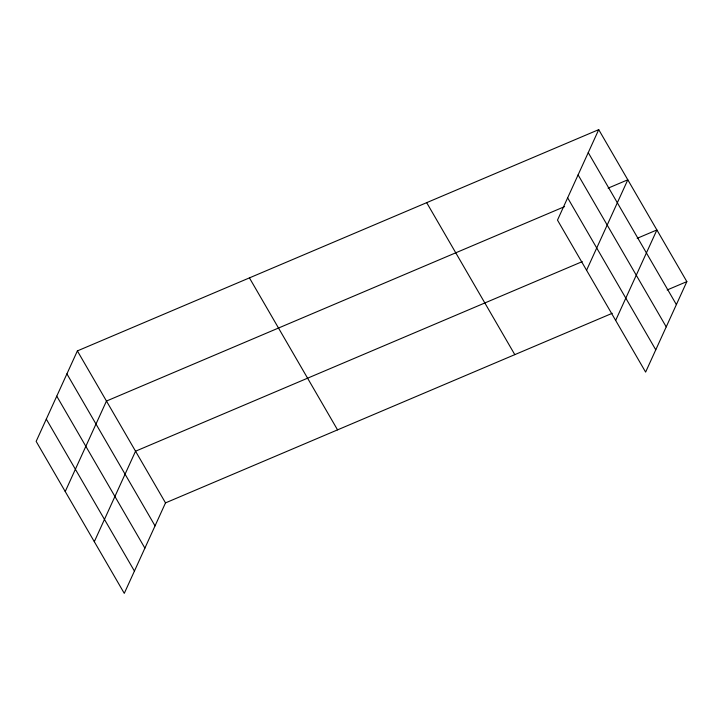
<?xml version="1.0" encoding="UTF-8"?>
<svg xmlns="http://www.w3.org/2000/svg" width="723" height="723" viewBox="0 0 723 723"><rect width="100%" height="100%" fill="white"/><g stroke="black" fill="none" stroke-linecap="round" stroke-linejoin="round"><path stroke-width="1.08" d="M598.725 129.643L557.487 220.117L645.621 372.092L686.85 281.618L598.725 129.643L77.379 350.908L36.15 441.382L124.275 593.357L165.513 502.883L612.227 313.294M65.233 491.532L106.462 401.057L564.582 206.624M94.315 541.681L135.544 451.206L582.268 261.618M586.57 270.266L627.808 179.792L608.115 188.152M615.653 320.425L656.891 229.95L637.198 238.31M667.157 289.977L686.85 281.618M588.251 152.616L676.376 304.6M578.102 174.894L666.226 326.877M567.645 197.84L655.77 349.824M426.678 202.657L514.803 354.641M249.426 277.885L337.551 429.869M77.379 350.908L165.513 502.883M66.914 373.881L155.038 525.865M56.755 396.159L144.889 548.133M46.299 419.105L134.424 571.08"/></g></svg>
